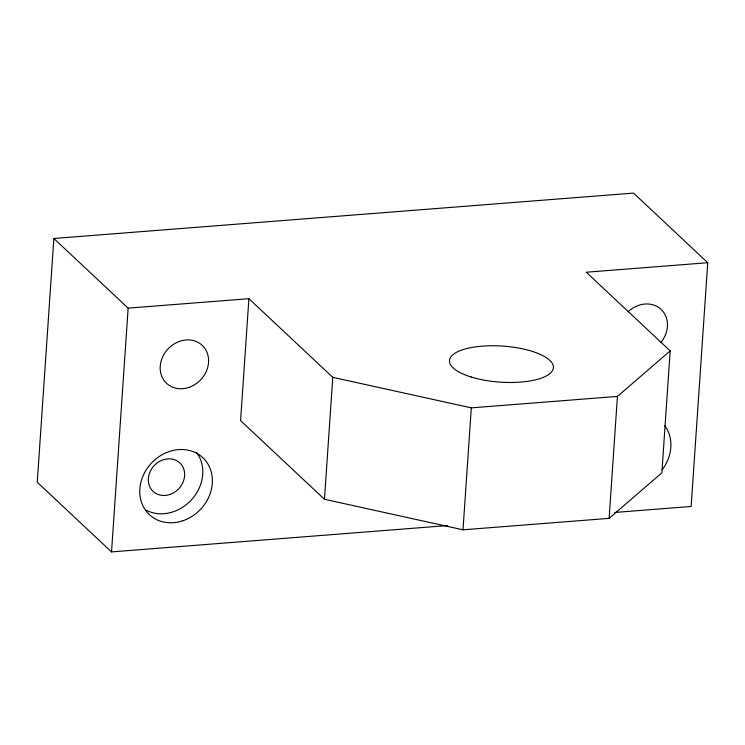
<?xml version="1.0" encoding="UTF-8"?>
<svg xmlns="http://www.w3.org/2000/svg" width="745" height="745" viewBox="0 0 745 745"><rect width="100%" height="100%" fill="white"/><g stroke="black" fill="none" stroke-linecap="round" stroke-linejoin="round"><path stroke-width="1.12" d="M614.625 512.467L691.136 506.479L707.75 262.715L633.511 193.095L53.864 238.484L37.25 482.248L111.527 551.905L447.698 525.551M111.527 551.905L128.149 308.141L53.864 238.484M128.149 308.141L248.904 298.689L240.588 420.627L324.457 499.271L462.999 529.807L609.121 518.362L661.867 472.851L670.174 350.904L586.268 272.223L707.75 262.715M324.457 499.271L332.773 377.333L248.904 298.689M462.999 529.807L471.315 407.86L332.773 377.333M609.121 518.362L617.428 396.415L670.174 350.904M471.315 407.86L617.428 396.415M628.165 311.708A26.038 22.48 -46.8 0 1 661.16 309.482A26.038 22.48 -46.8 0 1 660.694 342.607M664.857 425.74A39.057 33.721 -46.8 0 1 662.165 469.778M196.745 452.653A39.057 33.721 -46.8 0 1 192.08 499.113A39.057 33.721 -46.8 0 1 146.216 510.223M189.025 387.363A26.038 22.48 -46.8 0 0 202.631 345.755A26.038 22.48 -46.8 0 0 161.479 359.844A26.038 22.48 -46.8 0 0 189.025 387.363M471.203 377.026A52.076 18.066 3.9 0 0 553.19 368.989A52.076 18.066 3.9 0 0 480.022 346.341A52.076 18.066 3.9 0 0 471.203 377.026M183.037 520.708A39.057 33.721 -46.8 0 0 203.45 458.296A39.057 33.721 -46.8 0 0 141.718 479.417A39.057 33.721 -46.8 0 0 183.037 520.708M169.972 494.438A19.528 16.856 -46.8 0 0 180.178 463.232A19.528 16.856 -46.8 0 0 149.307 473.792A19.528 16.856 -46.8 0 0 169.972 494.438"/></g></svg>
